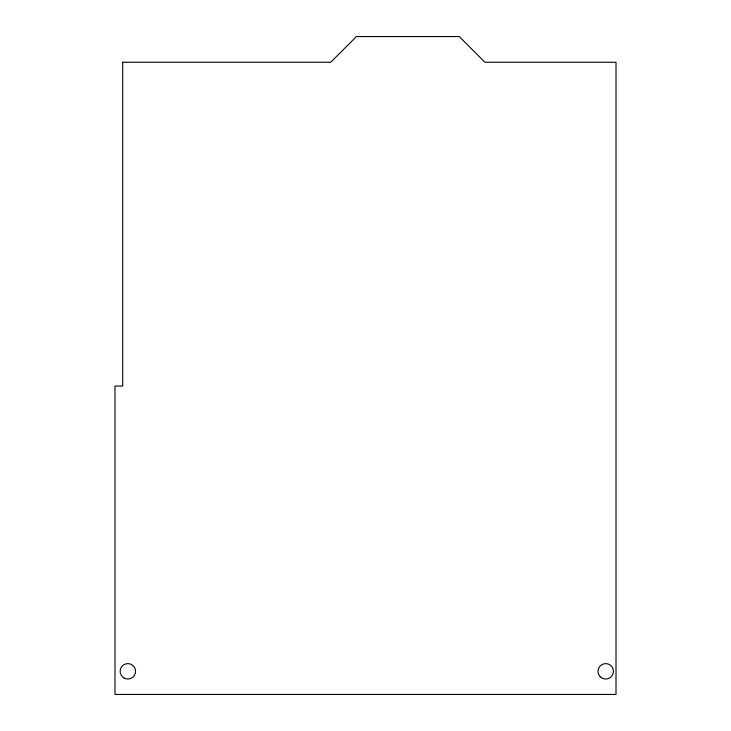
<?xml version="1.0" encoding="UTF-8"?>
<svg xmlns="http://www.w3.org/2000/svg" width="731" height="731" viewBox="0 0 731 731"><rect width="100%" height="100%" fill="white"/><g stroke="black" fill="none" stroke-linecap="round" stroke-linejoin="round"><path stroke-width="1.1" d="M122.707 62.254L122.707 386.059L114.995 386.059L114.995 694.45L616.005 694.45L616.005 62.254L484.936 62.254L459.242 36.55L356.445 36.55L330.741 62.254L122.707 62.254M600.27 676.769A7.712 7.712 0 0 0 613.172 673.315A7.712 7.712 0 0 0 603.733 663.876A7.712 7.712 0 0 0 600.27 676.769M123.996 677.993A7.712 7.712 0 0 0 135.564 671.323A7.712 7.712 0 0 0 123.996 664.643A7.712 7.712 0 0 0 123.996 677.993"/></g></svg>
